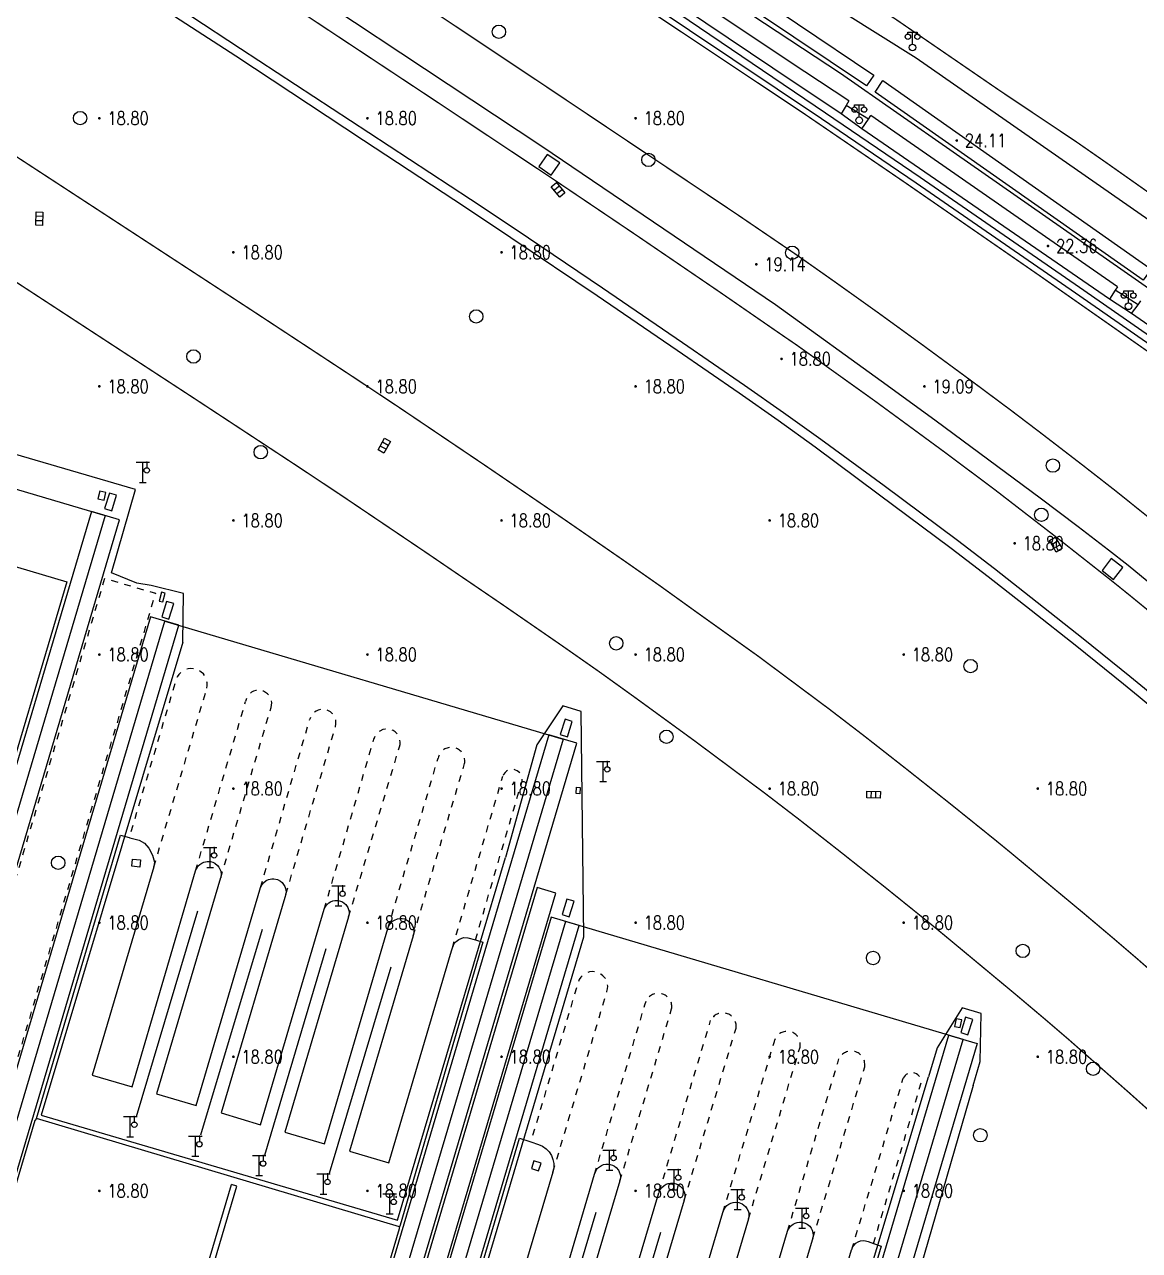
# Model space of a CAD drawing. Extents: x 404846 to 408477, y 3390929 to 3392894.
# Drawn here: x 407435.8 to 407518.9, y 3391679.9 to 3391771.4 of the extents above; entities that cross this region are included whole.
import ezdxf
from ezdxf.enums import TextEntityAlignment as Align

# ---------------------------------------------------------------- set-up
doc = ezdxf.new("R2010")
doc.units = 0
doc.header["$LTSCALE"] = 0.5
doc.header["$PDSIZE"] = 0.2
doc.linetypes.add('X6', pattern=[2, 1, -1])
doc.layers.get('0').update_dxf_attribs({"linetype": 'CONTINUOUS'})
for name, color, linetype in [('3221', 6, 'CONTINUOUS'), ('DLDW', 11, 'CONTINUOUS'), ('DLSS', 4, 'CONTINUOUS'), ('DMTZ', 3, 'CONTINUOUS'), ('FZTZ', 7, 'CONTINUOUS'), ('GCD', 1, 'CONTINUOUS'), ('GXYZ', 2, 'CONTINUOUS'), ('JMD', 6, 'CONTINUOUS'), ('SXSS', 5, 'CONTINUOUS'), ('ZBTZ', 3, 'CONTINUOUS')]:
    doc.layers.add(name, color=color, linetype=linetype)
doc.styles.add('HZ', font='rs.shx', dxfattribs={"width": 0.8, "bigfont": 'hztxt.shx'})
doc.linetypes.add('10412', pattern='A,2,[158,AAA.SHX,S=1,R=0,X=0,Y=0],2,[151,AAA.SHX,S=1,R=0,X=0,Y=3],1e-11', length=4)
doc.linetypes.add('10421', pattern='A,2,[150,AAA.SHX,S=0.5,R=0,X=0,Y=0.5],1e-11', length=2)
doc.linetypes.add('10422', pattern='A,0.75,[150,AAA.SHX,S=0.5,R=0,X=0,Y=0.5],1.5,[177,AAA.SHX,S=1,R=0,X=0,Y=0.4],0.75', length=3)
doc.linetypes.add('1161', pattern='A,0,[149,AAA.SHX,S=0.15,R=0,X=0,Y=0],-1.6', length=1.6)
doc.linetypes.add('444', pattern='A,4.5,[145,AAA.SHX,S=1,R=0,X=0,Y=1],4.5,-0.5,[146,AAA.SHX,S=1,R=0,X=0,Y=0],-0.5', length=10)

# ---------------------------------------------------------------- blocks, each defined once
blk = doc.blocks.new('gc097')
for p, q in [((-0.7, 2), (-0.7, 2.3)), ((-0.7, 2.3), (0.7, 2.3)), ((0, 0.5), (0, 2.3)), ((0.7, 2.3), (0.7, 2))]:
    blk.add_line(p, q)
for centre, radius in [((-0.7, 1.6), 0.4), ((0.73, 1.6), 0.4), ((0, 0), 0.5)]:
    blk.add_circle(centre, radius)
blk = doc.blocks.new('gc063')
for p, q in [((-1, 3), (1, 3)), ((0, 0), (0, 3)), ((0.6, 3), (0.6, 2.2)), ((-0.5, 0), (0.5, 0))]:
    blk.add_line(p, q)
blk.add_circle((0.6, 1.8), 0.4)
blk.add_point((0.6, 3))
blk.add_point((0.6, 3))
blk = doc.blocks.new('GC200')
at = {"linetype": 'Continuous', "const_width": 0.2, "flags": 128}
blk.add_lwpolyline([(-0.1, 0, 1), (0.1, 0, 1)], format="xyb", close=True, dxfattribs=at)
blk = doc.blocks.new('gc188')
blk.add_circle((0, 0), 1)
blk = doc.blocks.new('gc041')
for p, q in [((-1, 0.5), (1, 0.5)), ((-1, -0.5), (-1, 0.5)), ((-0.33, 0.5), (-0.33, -0.5)), ((0.33, 0.5), (0.33, -0.5)), ((1, 0.5), (1, -0.5)), ((1, -0.5), (-1, -0.5))]:
    blk.add_line(p, q)

msp = doc.modelspace()

# ---------------------------------------------------------------- linework, layer by layer
at = {"layer": '3221', "color": 6}
for points in [[(407303.51, 3391377.274, 19.062), (407412.045, 3391743.54, 18.82), (407441.781, 3391734.76, 18.562), (407333.198, 3391368.473, 18.804)], [(407369.162, 3391357.812, 18.804), (407339.453, 3391366.619, 18.804), (407446.247, 3391726.874, 18.92), (407475.957, 3391718.066, 18.92)], [(407402.67, 3391347.875, 18.804), (407505.802, 3391695.677, 18.918), (407476.131, 3391704.475, 18.918), (407372.999, 3391356.673, 18.804)]]:
    msp.add_polyline3d(points, close=True, dxfattribs=at)
at = {"layer": 'DLSS', "linetype": 'Continuous', "const_width": 0.1, "flags": 128}
for points, elevation in [([(407493.869, 3391764.759), (407479.536, 3391774.303), (407468.531, 3391781.631), (407465.254, 3391783.78), (407457.306, 3391788.94)], 18.956), ([(407488.89, 3391757.234), (407474.545, 3391766.836), (407463.578, 3391774.139), (407460.353, 3391776.254), (407452.415, 3391781.407)], 18.984), ([(407452.736, 3391750.049), (407435.769, 3391761.126), (407428.419, 3391765.916), (407424.071, 3391768.728), (407420.802, 3391770.799), (407413.478, 3391775.396)], 18.825), ([(407493.412, 3391747.436), (407492.158, 3391748.293), (407487.514, 3391751.498), (407481.514, 3391755.587), (407475.056, 3391759.942), (407466.174, 3391765.843), (407452.454, 3391774.917)], 18.905), ([(407533.803, 3391748.993), (407525.638, 3391754.636), (407520.741, 3391758.052), (407516.409, 3391761.107), (407514.227, 3391762.624), (407508.551, 3391766.419), (407500.779, 3391771.75), (407499.251, 3391772.752), (407495.645, 3391775.072)], 24.301), ([(407448.425, 3391743.491), (407431.482, 3391754.555), (407424.146, 3391759.334), (407419.84, 3391762.12), (407416.617, 3391764.162), (407409.307, 3391768.75)], 18.83), ([(407501.415, 3391759.609), (407493.869, 3391764.759)], 18.829), ([(407534.683, 3391736.395), (407511.372, 3391752.722), (407501.415, 3391759.609)], 18.873), ([(407532.127, 3391724.24), (407527.475, 3391728.184), (407524.66, 3391730.519), (407521.209, 3391733.337), (407517.2, 3391736.558), (407514.691, 3391738.515), (407511.533, 3391740.944), (407509.312, 3391742.629), (407506.333, 3391744.845), (407502.756, 3391747.474), (407499.491, 3391749.844), (407496.227, 3391752.173), (407493.348, 3391754.2), (407488.89, 3391757.234)], 19.136), ([(407490.465, 3391724.285), (407485.963, 3391727.499), (407483.2, 3391729.487), (407480.388, 3391731.455), (407475.926, 3391734.535), (407470.045, 3391738.543), (407463.629, 3391742.87), (407460.321, 3391745.063), (407452.736, 3391750.049)], 18.93), ([(407531.076, 3391718.212), (407523.129, 3391724.783), (407518.084, 3391728.904), (407516.794, 3391729.94), (407512.862, 3391733.037), (407508.094, 3391736.72), (407504.331, 3391739.533), (407499.245, 3391743.264), (407493.412, 3391747.436)], 19.019), ([(407485.746, 3391717.95), (407481.363, 3391721.142), (407478.658, 3391723.087), (407475.909, 3391725.012), (407471.488, 3391728.064), (407465.642, 3391732.047), (407459.266, 3391736.347), (407455.998, 3391738.514), (407448.425, 3391743.491)], 18.93), ([(407528.287, 3391693.248), (407523.407, 3391697.612), (407518.831, 3391701.64), (407517.043, 3391703.173), (407514.694, 3391705.154), (407509.299, 3391709.634), (407508.218, 3391710.52), (407504.831, 3391713.247), (407501.538, 3391715.857), (407498.37, 3391718.34), (407495.789, 3391720.319), (407490.465, 3391724.285)], 18.788), ([(407525.443, 3391685.191), (407518.164, 3391691.704), (407513.651, 3391695.677), (407511.926, 3391697.156), (407509.625, 3391699.096), (407504.273, 3391703.54), (407503.238, 3391704.388), (407499.901, 3391707.075), (407496.648, 3391709.654), (407493.531, 3391712.096), (407491.026, 3391714.016), (407485.746, 3391717.95)], 18.788)]:
    msp.add_lwpolyline(points, dxfattribs=dict(at, elevation=elevation))
at = {"layer": 'DLSS', "linetype": 'X6', "flags": 128}
for points, elevation in [([(407333.909, 3391366.214), (407441.769, 3391730.065), (407445.537, 3391728.949), (407337.676, 3391365.097)], 18.843), ([(407449.376, 3391721.86), (407449.408, 3391722.065), (407449.403, 3391722.273), (407449.363, 3391722.477), (407449.237, 3391722.763), (407449.115, 3391722.93), (407448.964, 3391723.074), (407448.791, 3391723.19), (407448.601, 3391723.274), (407448.399, 3391723.324), (407448.191, 3391723.337), (407447.985, 3391723.315), (407447.785, 3391723.257), (407447.598, 3391723.165), (407447.43, 3391723.042), (407447.286, 3391722.892), (407447.171, 3391722.719), (407447.087, 3391722.528), (407443.583, 3391710.732)], 18.925), ([(407445.427, 3391708.544), (407449.376, 3391721.86)], 18.897), ([(407454.169, 3391720.438), (407454.206, 3391720.605), (407454.214, 3391720.775), (407454.192, 3391720.945), (407454.105, 3391721.185), (407454.014, 3391721.329), (407453.899, 3391721.455), (407453.763, 3391721.56), (407453.612, 3391721.639), (407453.45, 3391721.691), (407453.28, 3391721.713), (407453.026, 3391721.692), (407452.863, 3391721.641), (407452.711, 3391721.562), (407452.575, 3391721.459), (407452.46, 3391721.333), (407452.331, 3391721.112), (407452.265, 3391720.865)], 18.877), ([(407448.54, 3391708.242), (407452.265, 3391720.865)], 18.897), ([(407450.408, 3391707.727), (407454.169, 3391720.438)], 18.899), ([(407458.977, 3391719.012), (407459.01, 3391719.183), (407459.004, 3391719.444), (407458.962, 3391719.613), (407458.891, 3391719.773), (407458.736, 3391719.982), (407458.604, 3391720.097), (407458.455, 3391720.187), (407458.292, 3391720.249), (407458.121, 3391720.283), (407457.947, 3391720.286), (407457.691, 3391720.234), (407457.532, 3391720.163), (407457.388, 3391720.066), (407457.262, 3391719.945), (407457.118, 3391719.727), (407457.055, 3391719.565)], 18.833), ([(407453.382, 3391707.001), (407457.055, 3391719.564)], 18.897), ([(407455.271, 3391706.503), (407458.977, 3391719.012)], 18.897), ([(407463.742, 3391717.493), (407463.788, 3391717.676), (407463.798, 3391717.85), (407463.757, 3391718.108), (407463.693, 3391718.27), (407463.547, 3391718.486), (407463.421, 3391718.606), (407463.276, 3391718.702), (407463.116, 3391718.771), (407462.86, 3391718.82), (407462.686, 3391718.816), (407462.515, 3391718.781), (407462.277, 3391718.675), (407462.137, 3391718.571), (407462.017, 3391718.444), (407461.921, 3391718.299), (407461.828, 3391718.055)], 18.838), ([(407458.135, 3391705.389), (407461.858, 3391718.158)], 18.897), ([(407459.949, 3391704.813), (407463.742, 3391717.493), (407463.771, 3391717.59)], 18.916), ([(407468.576, 3391716.165), (407468.598, 3391716.25), (407468.612, 3391716.337), (407468.618, 3391716.424), (407468.616, 3391716.512), (407468.607, 3391716.599), (407468.591, 3391716.685), (407468.567, 3391716.769), (407468.536, 3391716.851), (407468.497, 3391716.93), (407468.452, 3391717.005), (407468.401, 3391717.076), (407468.344, 3391717.142), (407468.281, 3391717.203), (407468.213, 3391717.259), (407468.14, 3391717.308), (407468.064, 3391717.35), (407467.984, 3391717.386), (407467.901, 3391717.415), (407467.816, 3391717.436), (407467.729, 3391717.45), (407467.642, 3391717.456), (407467.554, 3391717.455), (407467.467, 3391717.446), (407467.381, 3391717.429), (407467.297, 3391717.405), (407467.215, 3391717.374), (407467.136, 3391717.336), (407467.061, 3391717.291), (407466.99, 3391717.239), (407466.924, 3391717.182), (407466.863, 3391717.119), (407466.808, 3391717.051), (407466.759, 3391716.978), (407466.716, 3391716.902), (407466.68, 3391716.822), (407466.652, 3391716.739), (407466.63, 3391716.654)], 18.762), ([(407462.885, 3391703.953), (407466.63, 3391716.654)], 18.897), ([(407464.767, 3391703.404), (407468.576, 3391716.165)], 18.897), ([(407469.414, 3391703.091), (407472.886, 3391714.94), (407472.893, 3391715.134), (407472.87, 3391715.262), (407472.824, 3391715.383), (407472.759, 3391715.495), (407472.626, 3391715.638), (407472.519, 3391715.711), (407472.401, 3391715.765), (407472.276, 3391715.798), (407472.146, 3391715.808), (407471.954, 3391715.781), (407471.832, 3391715.736), (407471.72, 3391715.67), (407471.622, 3391715.586), (407471.505, 3391715.431), (407471.451, 3391715.313)], 18.727), ([(407467.694, 3391702.502), (407471.451, 3391715.313)], 18.802), ([(407479.222, 3391699.246), (407479.268, 3391699.438), (407479.28, 3391699.635), (407479.257, 3391699.83), (407479.201, 3391700.019), (407479.112, 3391700.196), (407478.926, 3391700.425), (407478.772, 3391700.547), (407478.598, 3391700.641), (407478.411, 3391700.703), (407478.118, 3391700.734), (407477.922, 3391700.711), (407477.733, 3391700.655), (407477.556, 3391700.567), (407477.398, 3391700.449), (407477.263, 3391700.306), (407477.154, 3391700.141), (407477.076, 3391699.96), (407473.54, 3391688.031)], 19.026), ([(407475.191, 3391685.78), (407479.222, 3391699.246)], 18.983), ([(407484.048, 3391697.956), (407484.057, 3391698.02), (407484.06, 3391698.108), (407484.057, 3391698.196), (407484.045, 3391698.283), (407484.026, 3391698.369), (407484, 3391698.453), (407483.966, 3391698.534), (407483.925, 3391698.612), (407483.878, 3391698.687), (407483.824, 3391698.757), (407483.765, 3391698.821), (407483.7, 3391698.881), (407483.63, 3391698.935), (407483.556, 3391698.982), (407483.477, 3391699.023), (407483.396, 3391699.056), (407483.312, 3391699.083), (407483.226, 3391699.102), (407483.139, 3391699.113), (407483.051, 3391699.117), (407482.963, 3391699.113), (407482.875, 3391699.102), (407482.789, 3391699.083), (407482.705, 3391699.056), (407482.624, 3391699.022), (407482.546, 3391698.982), (407482.472, 3391698.934), (407482.402, 3391698.881), (407482.337, 3391698.821), (407482.277, 3391698.756), (407482.224, 3391698.686), (407482.177, 3391698.612), (407482.136, 3391698.534)], 18.971), ([(407478.297, 3391685.615), (407482.053, 3391698.255), (407482.136, 3391698.534)], 19.01), ([(407480.194, 3391685.121), (407484.048, 3391697.956), (407484.05, 3391697.961)], 19.01), ([(407488.854, 3391696.514), (407488.858, 3391696.537), (407488.863, 3391696.624), (407488.861, 3391696.712), (407488.852, 3391696.799), (407488.834, 3391696.885), (407488.81, 3391696.969), (407488.778, 3391697.051), (407488.739, 3391697.129), (407488.693, 3391697.204), (407488.642, 3391697.275), (407488.584, 3391697.34), (407488.52, 3391697.401), (407488.452, 3391697.456), (407488.379, 3391697.504), (407488.302, 3391697.546), (407488.222, 3391697.582), (407488.139, 3391697.61), (407488.054, 3391697.63), (407487.967, 3391697.644), (407487.879, 3391697.649), (407487.792, 3391697.647), (407487.705, 3391697.638), (407487.619, 3391697.62), (407487.535, 3391697.596), (407487.453, 3391697.564), (407487.374, 3391697.525), (407487.299, 3391697.48), (407487.229, 3391697.428), (407487.163, 3391697.37), (407487.102, 3391697.306), (407487.048, 3391697.238), (407486.999, 3391697.165), (407486.957, 3391697.088)], 18.947), ([(407483.122, 3391684.313), (407486.863, 3391696.776), (407486.957, 3391697.088)], 19.01), ([(407484.985, 3391683.685), (407488.854, 3391696.514), (407488.855, 3391696.518)], 19.01), ([(407493.58, 3391694.947), (407493.607, 3391695.028), (407493.627, 3391695.111), (407493.64, 3391695.196), (407493.645, 3391695.282), (407493.642, 3391695.367), (407493.633, 3391695.452), (407493.616, 3391695.536), (407493.591, 3391695.618), (407493.56, 3391695.698), (407493.522, 3391695.775), (407493.477, 3391695.848), (407493.426, 3391695.916), (407493.369, 3391695.98), (407493.307, 3391696.039), (407493.24, 3391696.093), (407493.169, 3391696.14), (407493.093, 3391696.181), (407493.015, 3391696.215), (407492.934, 3391696.242), (407492.85, 3391696.262), (407492.766, 3391696.274), (407492.68, 3391696.28), (407492.595, 3391696.277), (407492.509, 3391696.268), (407492.426, 3391696.251), (407492.343, 3391696.226), (407492.264, 3391696.195), (407492.187, 3391696.157), (407492.114, 3391696.112), (407492.045, 3391696.061), (407491.981, 3391696.004), (407491.922, 3391695.942), (407491.869, 3391695.875), (407491.822, 3391695.803), (407491.781, 3391695.728), (407491.747, 3391695.65)], 18.943), ([(407487.872, 3391682.771), (407491.709, 3391695.524), (407491.747, 3391695.65)], 19.01), ([(407489.783, 3391682.292), (407493.622, 3391695.087)], 18.999), ([(407498.446, 3391693.631), (407498.454, 3391693.687), (407498.458, 3391693.776), (407498.455, 3391693.864), (407498.444, 3391693.953), (407498.425, 3391694.039), (407498.399, 3391694.124), (407498.365, 3391694.207), (407498.325, 3391694.286), (407498.277, 3391694.361), (407498.224, 3391694.432), (407498.164, 3391694.498), (407498.099, 3391694.558), (407498.028, 3391694.613), (407497.954, 3391694.661), (407497.875, 3391694.702), (407497.793, 3391694.737), (407497.709, 3391694.764), (407497.622, 3391694.783), (407497.534, 3391694.796), (407497.445, 3391694.8), (407497.356, 3391694.797), (407497.268, 3391694.785), (407497.181, 3391694.767), (407497.096, 3391694.74), (407497.014, 3391694.707), (407496.935, 3391694.666), (407496.86, 3391694.619), (407496.789, 3391694.565), (407496.723, 3391694.505), (407496.663, 3391694.44), (407496.608, 3391694.37), (407496.56, 3391694.295), (407496.519, 3391694.217)], 18.961), ([(407492.695, 3391681.371), (407496.432, 3391693.926), (407496.519, 3391694.217)], 19.01), ([(407494.582, 3391680.86), (407498.446, 3391693.631), (407498.448, 3391693.637)], 19.01), ([(407497.483, 3391680.002), (407501.326, 3391692.773)], 18.999), ([(407499.113, 3391680.457), (407502.665, 3391692.447), (407502.662, 3391692.569), (407502.638, 3391692.689), (407502.594, 3391692.802), (407502.531, 3391692.906), (407502.404, 3391693.038), (407502.303, 3391693.106), (407502.191, 3391693.155), (407502.073, 3391693.184), (407501.89, 3391693.187), (407501.77, 3391693.163), (407501.657, 3391693.119), (407501.553, 3391693.056), (407501.461, 3391692.975), (407501.385, 3391692.88), (407501.326, 3391692.773)], 18.989)]:
    msp.add_lwpolyline(points, dxfattribs=dict(at, elevation=elevation))
at = {"layer": 'DMTZ', "linetype": '10412', "flags": 128}
for points, elevation in [([(407496.655, 3391767.713), (407477.668, 3391780.231), (407460.566, 3391791.239), (407454.3, 3391795.217)], 23.296), ([(407534.436, 3391741.342), (407518.881, 3391752.212), (407505.052, 3391761.839), (407496.655, 3391767.713)], 23.604)]:
    msp.add_lwpolyline(points, dxfattribs=dict(at, elevation=elevation))
at = {"layer": 'DMTZ', "linetype": '10422', "flags": 128}
for points, elevation in [([(407498.582, 3391766.791), (407479.681, 3391779.472), (407480.228, 3391780.35), (407487.741, 3391775.277), (407499.125, 3391767.592), (407498.582, 3391766.791)], 24.206), ([(407519.225, 3391752.305), (407499.22, 3391766.334), (407499.805, 3391767.183), (407519.826, 3391753.128), (407519.225, 3391752.305)], 24.134)]:
    msp.add_lwpolyline(points, close=True, dxfattribs=dict(at, elevation=elevation))
for points, elevation in [([(407491.601, 3391768.117), (407476.667, 3391778.149), (407477.099, 3391778.841), (407477.232, 3391779.053)], 22.264), ([(407497.266, 3391765.667), (407497.059, 3391765.324), (407496.685, 3391764.704), (407491.601, 3391768.117)], 22.227), ([(407498.224, 3391763.599), (407496.685, 3391764.704)], 21.74), ([(407517.296, 3391751.796), (407517.142, 3391751.556), (407516.715, 3391750.894), (407498.224, 3391763.599), (407498.722, 3391764.321), (407498.895, 3391764.573)], 22.356), ([(407518.351, 3391749.809), (407516.715, 3391750.894)], 21.94), ([(407533.203, 3391739.55), (407518.351, 3391749.809), (407518.835, 3391750.465), (407519.054, 3391750.762)], 22.539), ([(407469.975, 3391702.92), (407463.792, 3391681.816), (407463.773, 3391681.753), (407463.755, 3391681.689), (407436.677, 3391689.774), (407442.926, 3391710.911)], 19.074), ([(407442.926, 3391710.911), (407443.583, 3391710.732), (407443.632, 3391710.718), (407444.339, 3391710.526), (407444.719, 3391710.315), (407445.046, 3391709.932), (407445.313, 3391709.408), (407445.461, 3391708.902), (407445.427, 3391708.544)], 19.073), ([(407445.427, 3391708.544), (407440.832, 3391693.012), (407443.801, 3391692.134), (407448.54, 3391708.242)], 19.076), ([(407448.54, 3391708.242), (407448.6, 3391708.4), (407448.738, 3391708.612), (407448.859, 3391708.73), (407448.999, 3391708.825), (407449.153, 3391708.895), (407449.4, 3391708.946), (407449.653, 3391708.932), (407449.815, 3391708.887), (407449.968, 3391708.813), (407450.167, 3391708.657), (407450.274, 3391708.526), (407450.356, 3391708.379), (407450.412, 3391708.219), (407450.442, 3391707.968), (407450.425, 3391707.8), (407450.411, 3391707.738)], 19.067), ([(407450.411, 3391707.738), (407450.408, 3391707.727), (407450.405, 3391707.716), (407445.631, 3391691.608), (407448.583, 3391690.733), (407453.338, 3391706.836)], 19.076), ([(407453.338, 3391706.836), (407453.382, 3391707.001), (407453.499, 3391707.229), (407453.608, 3391707.36), (407453.811, 3391707.517), (407453.965, 3391707.59), (407454.215, 3391707.646), (407454.386, 3391707.647), (407454.636, 3391707.592), (407454.864, 3391707.475), (407454.995, 3391707.366), (407455.105, 3391707.235), (407455.191, 3391707.088), (407455.25, 3391706.927), (407455.285, 3391706.674), (407455.271, 3391706.503), (407455.195, 3391706.259)], 19.067), ([(407455.195, 3391706.259), (407450.436, 3391690.19), (407453.388, 3391689.314), (407458.135, 3391705.389)], 19.076), ([(407458.135, 3391705.389), (407458.201, 3391705.542), (407458.292, 3391705.68), (407458.47, 3391705.853), (407458.611, 3391705.941), (407458.765, 3391706.002), (407458.928, 3391706.036), (407459.176, 3391706.032), (407459.337, 3391705.994), (407459.49, 3391705.928), (407459.628, 3391705.837), (407459.749, 3391705.724), (407459.889, 3391705.518), (407459.95, 3391705.364), (407459.984, 3391705.202), (407459.988, 3391705.036), (407459.949, 3391704.813)], 19.067), ([(407459.949, 3391704.813), (407455.189, 3391688.754), (407458.141, 3391687.879), (407462.885, 3391703.953)], 19.077), ([(407462.885, 3391703.953), (407462.959, 3391704.153), (407463.048, 3391704.299), (407463.226, 3391704.483), (407463.369, 3391704.578), (407463.608, 3391704.669), (407463.777, 3391704.695), (407463.948, 3391704.69), (407464.116, 3391704.656), (407464.275, 3391704.593), (407464.421, 3391704.504), (407464.549, 3391704.39), (407464.699, 3391704.183), (407464.767, 3391704.026), (407464.816, 3391703.775), (407464.812, 3391703.604), (407464.767, 3391703.404)], 19.067), ([(407464.767, 3391703.404), (407460.006, 3391687.342), (407462.958, 3391686.466), (407467.628, 3391702.279), (407467.694, 3391702.502)], 19.08), ([(407467.694, 3391702.502), (407467.823, 3391702.816), (407467.968, 3391702.979), (407468.167, 3391703.126), (407468.533, 3391703.264), (407468.852, 3391703.262), (407469.414, 3391703.091), (407469.975, 3391702.92)], 19.094), ([(407499.673, 3391680.247), (407493.476, 3391659.143), (407466.448, 3391667.168), (407472.696, 3391688.312)], 19.173), ([(407472.696, 3391688.312), (407473.54, 3391688.031), (407474.121, 3391687.837)], 19.124), ([(407474.121, 3391687.837), (407474.417, 3391687.705), (407474.678, 3391687.522), (407474.9, 3391687.291), (407475.074, 3391687.023), (407475.193, 3391686.727), (407475.253, 3391686.413), (407475.253, 3391686.093), (407475.191, 3391685.78)], 19.124), ([(407478.297, 3391685.615), (407478.386, 3391685.855), (407478.479, 3391685.998), (407478.595, 3391686.124), (407478.806, 3391686.269), (407478.964, 3391686.333), (407479.131, 3391686.369), (407479.302, 3391686.376), (407479.471, 3391686.352), (407479.634, 3391686.3), (407479.785, 3391686.22), (407479.92, 3391686.115), (407480.083, 3391685.918), (407480.19, 3391685.685), (407480.226, 3391685.518), (407480.232, 3391685.347), (407480.194, 3391685.121)], 19.144), ([(407475.191, 3391685.78), (407470.63, 3391670.466), (407473.558, 3391669.594), (407478.297, 3391685.615)], 19.093), ([(407480.194, 3391685.121), (407475.414, 3391669.058), (407478.329, 3391668.19), (407483.097, 3391684.232)], 19.082), ([(407483.122, 3391684.313), (407483.195, 3391684.469), (407483.293, 3391684.609), (407483.482, 3391684.783), (407483.63, 3391684.869), (407483.791, 3391684.927), (407483.96, 3391684.957), (407484.217, 3391684.946), (407484.382, 3391684.902), (407484.538, 3391684.83), (407484.678, 3391684.732), (407484.852, 3391684.543), (407484.937, 3391684.394), (407484.996, 3391684.233), (407485.026, 3391684.064), (407485.026, 3391683.893), (407484.985, 3391683.685)], 19.097), ([(407484.985, 3391683.685), (407480.205, 3391667.622), (407483.121, 3391666.755), (407487.872, 3391682.771)], 19.045), ([(407483.122, 3391684.313), (407483.097, 3391684.232)], 19.134), ([(407487.872, 3391682.771), (407487.963, 3391683.012), (407488.057, 3391683.155), (407488.175, 3391683.28), (407488.312, 3391683.383), (407488.466, 3391683.461), (407488.63, 3391683.51), (407488.8, 3391683.53), (407489.056, 3391683.505), (407489.297, 3391683.414), (407489.44, 3391683.32), (407489.565, 3391683.203), (407489.668, 3391683.065), (407489.774, 3391682.831), (407489.809, 3391682.663), (407489.815, 3391682.491), (407489.783, 3391682.292)], 19.118), ([(407489.783, 3391682.292), (407484.997, 3391666.21), (407487.938, 3391665.335), (407492.695, 3391681.371)], 19.132), ([(407492.695, 3391681.371), (407492.761, 3391681.528), (407492.908, 3391681.737), (407493.104, 3391681.9), (407493.255, 3391681.979), (407493.418, 3391682.029), (407493.587, 3391682.051), (407493.758, 3391682.043), (407494.004, 3391681.976), (407494.155, 3391681.897), (407494.35, 3391681.733), (407494.454, 3391681.597), (407494.532, 3391681.446), (407494.583, 3391681.283), (407494.604, 3391681.029), (407494.582, 3391680.86), (407494.53, 3391680.697)], 19.095), ([(407494.53, 3391680.697), (407489.792, 3391664.773), (407492.707, 3391663.906), (407497.475, 3391679.976), (407497.483, 3391680.002)], 19.113), ([(407497.483, 3391680.002), (407497.55, 3391680.169), (407497.658, 3391680.331), (407497.798, 3391680.468), (407497.962, 3391680.572), (407498.145, 3391680.64), (407498.322, 3391680.668), (407498.516, 3391680.659), (407498.705, 3391680.61)], 19.138), ([(407498.705, 3391680.61), (407499.113, 3391680.457), (407499.673, 3391680.247)], 19.199)]:
    msp.add_lwpolyline(points, dxfattribs=dict(at, elevation=elevation))
at = {"layer": 'DMTZ', "linetype": '10421', "elevation": 24.176, "flags": 128}
msp.add_lwpolyline([(407532.821, 3391747.615), (407502.29, 3391768.854), (407488.788, 3391777.33)], dxfattribs=at)
at = {"layer": 'FZTZ', "linetype": 'Continuous', "flags": 128}
for points, elevation in [([(407475.696, 3391761.054), (407474.766, 3391761.687), (407474.14, 3391760.768), (407475.07, 3391760.134), (407475.696, 3391761.054)], 18.916), ([(407441.707, 3391735.881), (407441.846, 3391736.465), (407441.389, 3391736.574), (407441.25, 3391735.99), (407441.707, 3391735.881)], 19.869), ([(407442.283, 3391735.109), (407442.643, 3391736.255), (407442.104, 3391736.425), (407441.744, 3391735.279), (407442.283, 3391735.109)], 18.625), ([(407517.701, 3391730.862), (407516.837, 3391731.531), (407516.151, 3391730.646), (407517.016, 3391729.976), (407517.701, 3391730.862)], 19.302), ([(407446.102, 3391728.302), (407446.266, 3391728.967), (407445.994, 3391729.034), (407445.83, 3391728.37), (407446.102, 3391728.302)], 19.948), ([(407446.552, 3391727.03), (407446.913, 3391728.176), (407446.374, 3391728.345), (407446.013, 3391727.199), (407446.552, 3391727.03)], 19.133), ([(407476.278, 3391718.241), (407476.639, 3391719.387), (407476.1, 3391719.557), (407475.739, 3391718.411), (407476.278, 3391718.241)], 19.175), ([(407476.923, 3391714.008), (407476.962, 3391714.485), (407477.23, 3391714.463), (407477.191, 3391713.986), (407476.923, 3391714.008)], 19.867), ([(407444.372, 3391708.526), (407443.771, 3391708.587), (407443.826, 3391709.126), (407444.427, 3391709.064), (407444.372, 3391708.526)], 20.877), ([(407476.414, 3391704.827), (407476.774, 3391705.973), (407476.235, 3391706.142), (407475.875, 3391704.996), (407476.414, 3391704.827)], 18.897), ([(407505.561, 3391696.554), (407505.691, 3391697.125), (407505.28, 3391697.218), (407505.151, 3391696.647), (407505.561, 3391696.554)], 20.014), ([(407506.148, 3391696.011), (407506.509, 3391697.157), (407505.97, 3391697.326), (407505.609, 3391696.18), (407506.148, 3391696.011)], 19.011), ([(407474.125, 3391685.883), (407474.304, 3391686.443), (407473.773, 3391686.613), (407473.594, 3391686.053), (407474.125, 3391685.883)], 20.805)]:
    msp.add_lwpolyline(points, close=True, dxfattribs=dict(at, elevation=elevation))
at = {"layer": 'JMD', "linetype": '444', "flags": 128}
for points, elevation in [([(407491.789, 3391750.47), (407474.372, 3391762.278), (407449.861, 3391778.516)], 22.062), ([(407527.285, 3391723.347), (407522.595, 3391727.306), (407519.52, 3391729.86), (407518.101, 3391731.012), (407516.639, 3391732.163), (407514.366, 3391733.907), (407511.537, 3391736.037), (407503.781, 3391741.776), (407500.124, 3391744.441), (407491.789, 3391750.47)], 22.044), ([(407447.576, 3391725.299), (407447.634, 3391728.931), (407445.213, 3391729.539), (407444.163, 3391729.708), (407442.275, 3391730.481), (407444.051, 3391736.699), (407430.261, 3391740.723), (407424.678, 3391734.201), (407422.141, 3391725.852), (407420.745, 3391726.197), (407413.945, 3391703.597), (407402.963, 3391706.852), (407413.34, 3391742.05), (407413.444, 3391745.779), (407403.883, 3391748.624)], 20.41), ([(407447.576, 3391725.299), (407437.022, 3391690.032), (407463.607, 3391682.191), (407471.659, 3391709.244)], 20.042), ([(407477.962, 3391664.092), (407466.819, 3391667.354), (407477.5, 3391703.317), (407477.294, 3391720.139), (407475.926, 3391720.563), (407473.996, 3391717.635), (407471.659, 3391709.244)], 20.621), ([(407444.141, 3391689.922), (407448.717, 3391705.276)], 20.376), ([(407453.513, 3391703.863), (407448.902, 3391688.52)], 20.403), ([(407453.692, 3391687.031), (407458.275, 3391702.449)], 20.37), ([(407463.089, 3391701.064), (407458.507, 3391685.685)], 20.422), ([(407506.531, 3391692.245), (407507.059, 3391694.017), (407507.144, 3391697.605), (407505.723, 3391698.022), (407503.845, 3391695.034), (407503.198, 3391692.888)], 20.656), ([(407477.962, 3391664.092), (407493.189, 3391659.587), (407503.198, 3391692.888)], 20.88), ([(407506.531, 3391692.245), (407502.613, 3391678.658), (407504.514, 3391677.931), (407506.752, 3391677.5), (407507.85, 3391677.09), (407507.685, 3391673.376), (407497.122, 3391638.081), (407523.778, 3391630.175), (407534.19, 3391665.587)], 20.606), ([(407473.833, 3391667.388), (407478.421, 3391682.787)], 20.285), ([(407478.666, 3391665.944), (407483.238, 3391681.287)], 20.237)]:
    msp.add_lwpolyline(points, dxfattribs=dict(at, elevation=elevation))
at = {"layer": 'SXSS', "linetype": 'Continuous', "flags": 128}
for points, elevation in [([(407495.527, 3391764.765), (407479.108, 3391775.898), (407472.769, 3391780.102), (407467.326, 3391783.686), (407455.022, 3391791.721)], 18.992), ([(407495.237, 3391764.34), (407478.767, 3391775.386), (407472.429, 3391779.589), (407466.989, 3391783.171), (407454.685, 3391791.206)], 19.003), ([(407533.788, 3391737.646), (407522.086, 3391745.829), (407514.166, 3391751.321), (407502.291, 3391759.531), (407495.237, 3391764.34)], 19.043), ([(407534.144, 3391738.147), (407522.38, 3391746.251), (407514.459, 3391751.744), (407502.583, 3391759.955), (407495.527, 3391764.765)], 19.043), ([(407389.542, 3391476.854), (407451.223, 3391684.842)], 18.876), ([(407389.904, 3391476.747), (407451.605, 3391684.729)], 18.876), ([(407451.605, 3391684.729), (407451.223, 3391684.842)], 18.876)]:
    msp.add_lwpolyline(points, dxfattribs=dict(at, elevation=elevation))
at = {"layer": 'ZBTZ', "linetype": '1161', "flags": 128}
for points, elevation in [([(407451.89, 3391769.55), (407444.474, 3391774.46), (407437.042, 3391779.302), (407432.697, 3391782.112), (407429.374, 3391784.218), (407413.132, 3391794.381)], 18.853), ([(407451.529, 3391769.002), (407444.083, 3391773.861), (407436.653, 3391778.702), (407432.312, 3391781.51), (407428.993, 3391783.614), (407412.716, 3391793.801)], 18.853), ([(407492.881, 3391768.568), (407477.232, 3391779.053)], 22.254), ([(407461.452, 3391763.299), (407451.89, 3391769.55)], 18.694), ([(407461.068, 3391762.715), (407451.529, 3391769.002)], 18.694), ([(407497.266, 3391765.667), (407492.881, 3391768.568)], 22.164), ([(407498.722, 3391764.321), (407497.059, 3391765.324)], 21.807), ([(407517.296, 3391751.796), (407498.895, 3391764.573)], 22.311), ([(407499.904, 3391736.956), (407495.175, 3391740.41), (407492.389, 3391742.413), (407489.484, 3391744.447), (407484.865, 3391747.636), (407478.886, 3391751.71), (407472.452, 3391756.048), (407469.044, 3391758.308), (407461.452, 3391763.299)], 18.93), ([(407499.453, 3391736.351), (407494.762, 3391739.847), (407491.985, 3391741.843), (407489.085, 3391743.874), (407484.47, 3391747.06), (407478.494, 3391751.132), (407472.064, 3391755.468), (407468.66, 3391757.725), (407461.068, 3391762.715)], 18.93), ([(407518.835, 3391750.465), (407517.142, 3391751.556)], 21.985), ([(407527.915, 3391714.656), (407527.271, 3391715.217), (407524.853, 3391717.257), (407519.32, 3391721.851), (407518.226, 3391722.747), (407514.736, 3391725.558), (407511.322, 3391728.265), (407508.128, 3391730.768), (407505.361, 3391732.89), (407499.904, 3391736.956)], 18.791), ([(407527.425, 3391714.085), (407526.781, 3391714.643), (407524.368, 3391716.678), (407518.84, 3391721.268), (407517.75, 3391722.161), (407514.264, 3391724.968), (407510.854, 3391727.672), (407507.666, 3391730.171), (407504.906, 3391732.287), (407499.453, 3391736.351)], 18.791), ([(407424.685, 3391734.033), (407438.944, 3391729.806), (407337.321, 3391387.005)], 18.976), ([(407436.677, 3391689.774), (407436.552, 3391689.626), (407350.978, 3391400.958), (407378.165, 3391392.899), (407463.738, 3391681.567), (407463.773, 3391681.753)], 18.852)]:
    msp.add_lwpolyline(points, dxfattribs=dict(at, elevation=elevation))
for points, elevation in [([(407334.285, 3391368.151), (407442.868, 3391734.438), (407440.768, 3391735.06), (407332.185, 3391368.773), (407333.235, 3391368.462), (407334.285, 3391368.151)], 18.862), ([(407340.496, 3391366.31), (407447.29, 3391726.564), (407445.176, 3391727.191), (407338.382, 3391366.937), (407340.496, 3391366.31)], 18.851), ([(407370.188, 3391357.508), (407476.982, 3391717.762), (407474.897, 3391718.38), (407368.103, 3391358.126), (407370.188, 3391357.508)], 18.866), ([(407371.177, 3391355.196), (407475.402, 3391706.586), (407474.01, 3391706.998), (407369.786, 3391355.564), (407371.177, 3391355.196)], 18.862), ([(407374.019, 3391356.37), (407477.151, 3391704.173), (407475.066, 3391704.791), (407371.934, 3391356.989), (407372.999, 3391356.673), (407374.019, 3391356.37)], 18.851), ([(407401.603, 3391348.191), (407504.734, 3391695.994), (407506.848, 3391695.367), (407403.716, 3391347.564), (407401.603, 3391348.191)], 18.833)]:
    msp.add_lwpolyline(points, close=True, dxfattribs=dict(at, elevation=elevation))

# ---------------------------------------------------------------- block references
at = {"layer": 'DLDW', "linetype": 'Continuous', "xscale": 0.5, "yscale": 0.5}
for p in [(407502.019, 3391769.659, 23.971), (407498.039, 3391764.224, 21.769), (407518.127, 3391750.355, 21.947)]:
    msp.add_blockref('gc097', p, dxfattribs=at)
at = {"layer": 'DLSS', "linetype": 'Continuous', "xscale": 0.5, "yscale": 0.5}
for p in [(407444.593, 3391737.216, 19.138), (407478.944, 3391714.914, 19.089), (407449.618, 3391708.498, 19.057), (407459.195, 3391705.635, 19.043), (407443.668, 3391688.412, 19.078), (407448.519, 3391686.957, 19.061), (407479.414, 3391685.924, 19.156), (407453.275, 3391685.514, 19.038), (407458.077, 3391684.141, 19.023), (407484.24, 3391684.465, 19.209), (407488.971, 3391682.987, 19.244), (407463.015, 3391682.653, 19.087), (407493.78, 3391681.597, 19.279)]:
    msp.add_blockref('gc063', p, dxfattribs=at)
at = {"layer": 'GCD', "linetype": 'Continuous'}
ref = msp.add_blockref('GC200', (407441.358, 3391764.379, 18.8), dxfattribs=dict(at, xscale=0.5, yscale=0.5, zscale=0.5))
ref.add_attrib('height', '18.80', dxfattribs={"linetype": 'Continuous', "height": 1, "style": 'HZ', "width": 0.8}).set_placement((407441.958, 3391764.379, 18.8), align=Align.MIDDLE_LEFT)
ref = msp.add_blockref('GC200', (407461.358, 3391764.379, 18.8), dxfattribs=dict(at, xscale=0.5, yscale=0.5, zscale=0.5))
ref.add_attrib('height', '18.80', dxfattribs={"linetype": 'Continuous', "height": 1, "style": 'HZ', "width": 0.8}).set_placement((407461.958, 3391764.379, 18.8), align=Align.MIDDLE_LEFT)
ref = msp.add_blockref('GC200', (407481.358, 3391764.379, 18.8), dxfattribs=dict(at, xscale=0.5, yscale=0.5, zscale=0.5))
ref.add_attrib('height', '18.80', dxfattribs={"linetype": 'Continuous', "height": 1, "style": 'HZ', "width": 0.8}).set_placement((407481.958, 3391764.379, 18.8), align=Align.MIDDLE_LEFT)
ref = msp.add_blockref('GC200', (407505.315, 3391762.718, 24.107), dxfattribs=dict(at, xscale=0.5, yscale=0.5, zscale=0.5))
ref.add_attrib('height', '24.11', dxfattribs={"linetype": 'Continuous', "height": 1, "style": 'HZ', "width": 0.8}).set_placement((407505.915, 3391762.718, 24.107), align=Align.MIDDLE_LEFT)
ref = msp.add_blockref('GC200', (407451.358, 3391754.379, 18.8), dxfattribs=dict(at, xscale=0.5, yscale=0.5, zscale=0.5))
ref.add_attrib('height', '18.80', dxfattribs={"linetype": 'Continuous', "height": 1, "style": 'HZ', "width": 0.8}).set_placement((407451.958, 3391754.379, 18.8), align=Align.MIDDLE_LEFT)
ref = msp.add_blockref('GC200', (407471.358, 3391754.379, 18.8), dxfattribs=dict(at, xscale=0.5, yscale=0.5, zscale=0.5))
ref.add_attrib('height', '18.80', dxfattribs={"linetype": 'Continuous', "height": 1, "style": 'HZ', "width": 0.8}).set_placement((407471.958, 3391754.379, 18.8), align=Align.MIDDLE_LEFT)
ref = msp.add_blockref('GC200', (407512.122, 3391754.852, 22.355), dxfattribs=dict(at, xscale=0.5, yscale=0.5, zscale=0.5))
ref.add_attrib('height', '22.36', dxfattribs={"linetype": 'Continuous', "height": 1, "style": 'HZ', "width": 0.8}).set_placement((407512.722, 3391754.852, 22.355), align=Align.MIDDLE_LEFT)
ref = msp.add_blockref('GC200', (407490.362, 3391753.484, 19.139), dxfattribs=dict(at, xscale=0.5, yscale=0.5, zscale=0.5))
ref.add_attrib('height', '19.14', dxfattribs={"linetype": 'Continuous', "height": 1, "style": 'HZ', "width": 0.8}).set_placement((407490.962, 3391753.484, 19.139), align=Align.MIDDLE_LEFT)
ref = msp.add_blockref('GC200', (407492.245, 3391746.432, 18.8), dxfattribs=dict(at, xscale=0.5, yscale=0.5, zscale=0.5))
ref.add_attrib('height', '18.80', dxfattribs={"linetype": 'Continuous', "height": 1, "style": 'HZ', "width": 0.8}).set_placement((407492.845, 3391746.432, 18.8), align=Align.MIDDLE_LEFT)
ref = msp.add_blockref('GC200', (407441.358, 3391744.379, 18.8), dxfattribs=dict(at, xscale=0.5, yscale=0.5, zscale=0.5))
ref.add_attrib('height', '18.80', dxfattribs={"linetype": 'Continuous', "height": 1, "style": 'HZ', "width": 0.8}).set_placement((407441.958, 3391744.379, 18.8), align=Align.MIDDLE_LEFT)
ref = msp.add_blockref('GC200', (407461.358, 3391744.379, 18.8), dxfattribs=dict(at, xscale=0.5, yscale=0.5, zscale=0.5))
ref.add_attrib('height', '18.80', dxfattribs={"linetype": 'Continuous', "height": 1, "style": 'HZ', "width": 0.8}).set_placement((407461.958, 3391744.379, 18.8), align=Align.MIDDLE_LEFT)
ref = msp.add_blockref('GC200', (407481.358, 3391744.379, 18.8), dxfattribs=dict(at, xscale=0.5, yscale=0.5, zscale=0.5))
ref.add_attrib('height', '18.80', dxfattribs={"linetype": 'Continuous', "height": 1, "style": 'HZ', "width": 0.8}).set_placement((407481.958, 3391744.379, 18.8), align=Align.MIDDLE_LEFT)
ref = msp.add_blockref('GC200', (407502.901, 3391744.377, 19.085), dxfattribs=dict(at, xscale=0.5, yscale=0.5, zscale=0.5))
ref.add_attrib('height', '19.09', dxfattribs={"linetype": 'Continuous', "height": 1, "style": 'HZ', "width": 0.8}).set_placement((407503.501, 3391744.377, 19.085), align=Align.MIDDLE_LEFT)
ref = msp.add_blockref('GC200', (407451.358, 3391734.379, 18.8), dxfattribs=dict(at, xscale=0.5, yscale=0.5, zscale=0.5))
ref.add_attrib('height', '18.80', dxfattribs={"linetype": 'Continuous', "height": 1, "style": 'HZ', "width": 0.8}).set_placement((407451.958, 3391734.379, 18.8), align=Align.MIDDLE_LEFT)
ref = msp.add_blockref('GC200', (407471.358, 3391734.379, 18.8), dxfattribs=dict(at, xscale=0.5, yscale=0.5, zscale=0.5))
ref.add_attrib('height', '18.80', dxfattribs={"linetype": 'Continuous', "height": 1, "style": 'HZ', "width": 0.8}).set_placement((407471.958, 3391734.379, 18.8), align=Align.MIDDLE_LEFT)
ref = msp.add_blockref('GC200', (407491.358, 3391734.379, 18.8), dxfattribs=dict(at, xscale=0.5, yscale=0.5, zscale=0.5))
ref.add_attrib('height', '18.80', dxfattribs={"linetype": 'Continuous', "height": 1, "style": 'HZ', "width": 0.8}).set_placement((407491.958, 3391734.379, 18.8), align=Align.MIDDLE_LEFT)
ref = msp.add_blockref('GC200', (407509.629, 3391732.674, 18.8), dxfattribs=dict(at, xscale=0.5, yscale=0.5, zscale=0.5))
ref.add_attrib('height', '18.80', dxfattribs={"linetype": 'Continuous', "height": 1, "style": 'HZ', "width": 0.8}).set_placement((407510.229, 3391732.674, 18.8), align=Align.MIDDLE_LEFT)
ref = msp.add_blockref('GC200', (407441.358, 3391724.379, 18.8), dxfattribs=dict(at, xscale=0.5, yscale=0.5, zscale=0.5))
ref.add_attrib('height', '18.80', dxfattribs={"linetype": 'Continuous', "height": 1, "style": 'HZ', "width": 0.8}).set_placement((407441.958, 3391724.379, 18.8), align=Align.MIDDLE_LEFT)
ref = msp.add_blockref('GC200', (407461.358, 3391724.379, 18.8), dxfattribs=dict(at, xscale=0.5, yscale=0.5, zscale=0.5))
ref.add_attrib('height', '18.80', dxfattribs={"linetype": 'Continuous', "height": 1, "style": 'HZ', "width": 0.8}).set_placement((407461.958, 3391724.379, 18.8), align=Align.MIDDLE_LEFT)
ref = msp.add_blockref('GC200', (407481.358, 3391724.379, 18.8), dxfattribs=dict(at, xscale=0.5, yscale=0.5, zscale=0.5))
ref.add_attrib('height', '18.80', dxfattribs={"linetype": 'Continuous', "height": 1, "style": 'HZ', "width": 0.8}).set_placement((407481.958, 3391724.379, 18.8), align=Align.MIDDLE_LEFT)
ref = msp.add_blockref('GC200', (407501.358, 3391724.379, 18.8), dxfattribs=dict(at, xscale=0.5, yscale=0.5, zscale=0.5))
ref.add_attrib('height', '18.80', dxfattribs={"linetype": 'Continuous', "height": 1, "style": 'HZ', "width": 0.8}).set_placement((407501.958, 3391724.379, 18.8), align=Align.MIDDLE_LEFT)
ref = msp.add_blockref('GC200', (407451.358, 3391714.379, 18.8), dxfattribs=dict(at, xscale=0.5, yscale=0.5, zscale=0.5))
ref.add_attrib('height', '18.80', dxfattribs={"linetype": 'Continuous', "height": 1, "style": 'HZ', "width": 0.8}).set_placement((407451.958, 3391714.379, 18.8), align=Align.MIDDLE_LEFT)
ref = msp.add_blockref('GC200', (407471.358, 3391714.379, 18.8), dxfattribs=dict(at, xscale=0.5, yscale=0.5, zscale=0.5))
ref.add_attrib('height', '18.80', dxfattribs={"linetype": 'Continuous', "height": 1, "style": 'HZ', "width": 0.8}).set_placement((407471.958, 3391714.379, 18.8), align=Align.MIDDLE_LEFT)
ref = msp.add_blockref('GC200', (407491.358, 3391714.379, 18.8), dxfattribs=dict(at, xscale=0.5, yscale=0.5, zscale=0.5))
ref.add_attrib('height', '18.80', dxfattribs={"linetype": 'Continuous', "height": 1, "style": 'HZ', "width": 0.8}).set_placement((407491.958, 3391714.379, 18.8), align=Align.MIDDLE_LEFT)
ref = msp.add_blockref('GC200', (407511.358, 3391714.379, 18.8), dxfattribs=dict(at, xscale=0.5, yscale=0.5, zscale=0.5))
ref.add_attrib('height', '18.80', dxfattribs={"linetype": 'Continuous', "height": 1, "style": 'HZ', "width": 0.8}).set_placement((407511.958, 3391714.379, 18.8), align=Align.MIDDLE_LEFT)
ref = msp.add_blockref('GC200', (407441.358, 3391704.379, 18.8), dxfattribs=dict(at, xscale=0.5, yscale=0.5, zscale=0.5))
ref.add_attrib('height', '18.80', dxfattribs={"linetype": 'Continuous', "height": 1, "style": 'HZ', "width": 0.8}).set_placement((407441.958, 3391704.379, 18.8), align=Align.MIDDLE_LEFT)
ref = msp.add_blockref('GC200', (407461.358, 3391704.379, 18.8), dxfattribs=dict(at, xscale=0.5, yscale=0.5, zscale=0.5))
ref.add_attrib('height', '18.80', dxfattribs={"linetype": 'Continuous', "height": 1, "style": 'HZ', "width": 0.8}).set_placement((407461.958, 3391704.379, 18.8), align=Align.MIDDLE_LEFT)
ref = msp.add_blockref('GC200', (407481.358, 3391704.379, 18.8), dxfattribs=dict(at, xscale=0.5, yscale=0.5, zscale=0.5))
ref.add_attrib('height', '18.80', dxfattribs={"linetype": 'Continuous', "height": 1, "style": 'HZ', "width": 0.8}).set_placement((407481.958, 3391704.379, 18.8), align=Align.MIDDLE_LEFT)
ref = msp.add_blockref('GC200', (407501.358, 3391704.379, 18.8), dxfattribs=dict(at, xscale=0.5, yscale=0.5, zscale=0.5))
ref.add_attrib('height', '18.80', dxfattribs={"linetype": 'Continuous', "height": 1, "style": 'HZ', "width": 0.8}).set_placement((407501.958, 3391704.379, 18.8), align=Align.MIDDLE_LEFT)
ref = msp.add_blockref('GC200', (407451.358, 3391694.379, 18.8), dxfattribs=dict(at, xscale=0.5, yscale=0.5, zscale=0.5))
ref.add_attrib('height', '18.80', dxfattribs={"linetype": 'Continuous', "height": 1, "style": 'HZ', "width": 0.8}).set_placement((407451.958, 3391694.379, 18.8), align=Align.MIDDLE_LEFT)
ref = msp.add_blockref('GC200', (407471.358, 3391694.379, 18.8), dxfattribs=dict(at, xscale=0.5, yscale=0.5, zscale=0.5))
ref.add_attrib('height', '18.80', dxfattribs={"linetype": 'Continuous', "height": 1, "style": 'HZ', "width": 0.8}).set_placement((407471.958, 3391694.379, 18.8), align=Align.MIDDLE_LEFT)
ref = msp.add_blockref('GC200', (407491.358, 3391694.379, 18.8), dxfattribs=dict(at, xscale=0.5, yscale=0.5, zscale=0.5))
ref.add_attrib('height', '18.80', dxfattribs={"linetype": 'Continuous', "height": 1, "style": 'HZ', "width": 0.8}).set_placement((407491.958, 3391694.379, 18.8), align=Align.MIDDLE_LEFT)
ref = msp.add_blockref('GC200', (407511.358, 3391694.379, 18.8), dxfattribs=dict(at, xscale=0.5, yscale=0.5, zscale=0.5))
ref.add_attrib('height', '18.80', dxfattribs={"linetype": 'Continuous', "height": 1, "style": 'HZ', "width": 0.8}).set_placement((407511.958, 3391694.379, 18.8), align=Align.MIDDLE_LEFT)
ref = msp.add_blockref('GC200', (407441.358, 3391684.379, 18.8), dxfattribs=dict(at, xscale=0.5, yscale=0.5, zscale=0.5))
ref.add_attrib('height', '18.80', dxfattribs={"linetype": 'Continuous', "height": 1, "style": 'HZ', "width": 0.8}).set_placement((407441.958, 3391684.379, 18.8), align=Align.MIDDLE_LEFT)
ref = msp.add_blockref('GC200', (407461.358, 3391684.379, 18.8), dxfattribs=dict(at, xscale=0.5, yscale=0.5, zscale=0.5))
ref.add_attrib('height', '18.80', dxfattribs={"linetype": 'Continuous', "height": 1, "style": 'HZ', "width": 0.8}).set_placement((407461.958, 3391684.379, 18.8), align=Align.MIDDLE_LEFT)
ref = msp.add_blockref('GC200', (407481.358, 3391684.379, 18.8), dxfattribs=dict(at, xscale=0.5, yscale=0.5, zscale=0.5))
ref.add_attrib('height', '18.80', dxfattribs={"linetype": 'Continuous', "height": 1, "style": 'HZ', "width": 0.8}).set_placement((407481.958, 3391684.379, 18.8), align=Align.MIDDLE_LEFT)
ref = msp.add_blockref('GC200', (407501.358, 3391684.379, 18.8), dxfattribs=dict(at, xscale=0.5, yscale=0.5, zscale=0.5))
ref.add_attrib('height', '18.80', dxfattribs={"linetype": 'Continuous', "height": 1, "style": 'HZ', "width": 0.8}).set_placement((407501.958, 3391684.379, 18.8), align=Align.MIDDLE_LEFT)
at = {"layer": 'GXYZ', "linetype": 'Continuous', "xscale": 0.5, "yscale": 0.5}
for p in [(407471.161, 3391770.829, 18.887), (407439.925, 3391764.39, 19.103), (407482.32, 3391761.272, 18.831), (407493.04, 3391754.344, 18.766), (407469.469, 3391749.598, 19.017), (407448.382, 3391746.608, 18.523), (407453.395, 3391739.473, 18.666), (407512.484, 3391738.471, 19.295), (407511.624, 3391734.805, 18.999), (407479.914, 3391725.217, 19.126), (407506.345, 3391723.518, 18.999), (407483.66, 3391718.248, 18.641), (407438.287, 3391708.845, 18.935), (407510.237, 3391702.276, 18.988), (407499.07, 3391701.748, 18.938), (407515.487, 3391693.481, 18.976), (407507.073, 3391688.524, 18.909)]:
    msp.add_blockref('gc188', p, dxfattribs=at)
for p, rotation in [((407475.58, 3391759.041, 18.934), 129.1869675760661), ((407436.88, 3391756.89, 18.996), 267.9679628760559), ((407462.609, 3391739.958, 18.746), 241.3148080831677), ((407512.7, 3391732.582, 19.028), 120.2594432913301), ((407499.112, 3391713.936, 18.727), 178.8730257332132)]:
    msp.add_blockref('gc041', p, dxfattribs=dict(at, rotation=rotation))

doc.saveas('drawing.dxf')
